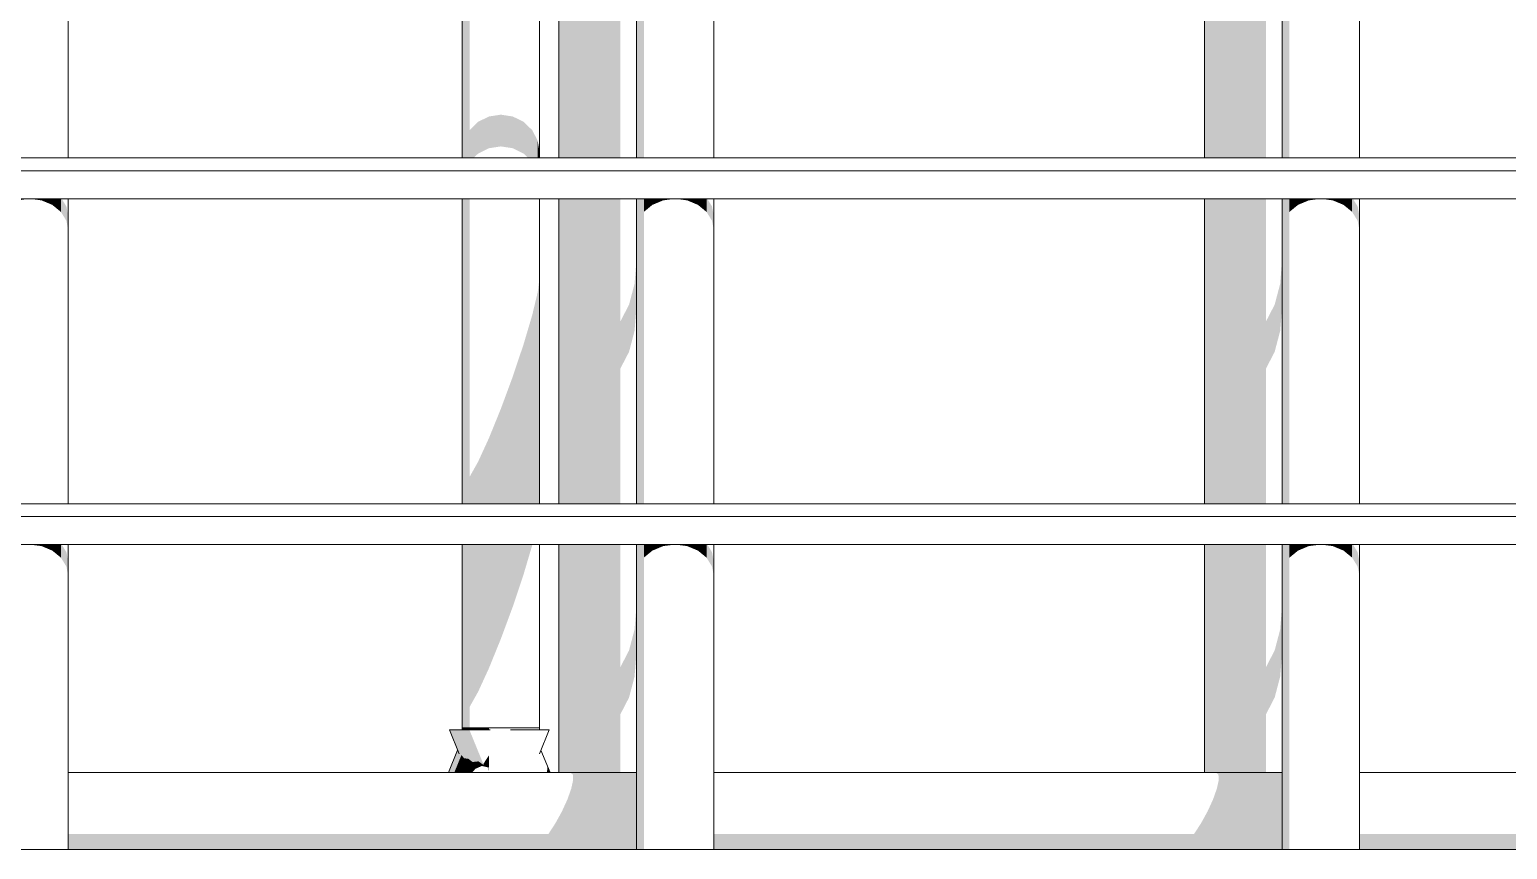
# Model space of a CAD drawing. Header units: millimetres. Extents: x -71878 to 121433, y -67383 to 83273.
# Drawn here: x 39790 to 42079, y -35272 to -34002 of the extents above; entities that cross this region are included whole.
import ezdxf

# ---------------------------------------------------------------- set-up
doc = ezdxf.new("R2010")
doc.units = ezdxf.units.MM
doc.header["$MEASUREMENT"] = 0
for name, color, linetype in [('COLUMNAS', 7, 'Continuous'), ('ENTIRADO', 7, 'Continuous'), ('Vigas', 7, 'Continuous')]:
    doc.layers.add(name, color=color, linetype=linetype)
for name, color, linetype, lineweight in [('COLUMNAS_Pluma_Nº__1', 7, 'Continuous', 0), ('ENTIRADO_Pluma_Nº__21', 7, 'Continuous', 5), ('Vigas_Pluma_Nº__21', 7, 'Continuous', 5)]:
    doc.layers.add(name, color=color, linetype=linetype, lineweight=lineweight)
for name, color, linetype, lineweight, true_color in [('COLUMNAS_Pluma_Nº__3', 7, 'Continuous', 0, 0x646464), ('ENTIRADO_Pluma_Nº__3', 7, 'Continuous', 0, 0x646464), ('Vigas_Pluma_Nº__3', 7, 'Continuous', 0, 0x646464)]:
    doc.layers.add(name, color=color, linetype=linetype, lineweight=lineweight, true_color=true_color)

# ---------------------------------------------------------------- blocks, each defined once
blk = doc.blocks.new('Elem Sección_4_2')
at = {"layer": 'COLUMNAS_Pluma_Nº__3', "linetype": 'Continuous', "lineweight": 0, "true_color": 0x191919}
for points in [[(-32382, 5753.1), (-32385, 5753.1), (-32385, 5750), (-32382, 5750)], [(-32382, 5753.1), (-32382, 5750), (-32373.5, 5750), (-32373.5, 5753.1)], [(-32360.2, 5753.1), (-32373.5, 5753.1), (-32373.5, 5750), (-32360.2, 5750)], [(-32360.2, 5750), (-32343.5, 5750), (-32343.5, 5753.1), (-32360.2, 5753.1)], [(-32348.5, 5696.9), (-32343.8, 5692.1), (-32343.5, 5686.7), (-32343.5, 5710.6)]]:
    blk.add_hatch(color=250, dxfattribs=at).paths.add_polyline_path(points)
at = {"layer": 'COLUMNAS_Pluma_Nº__1', "linetype": 'Continuous'}
for p, q in [((-32382, 5753.1), (-32385, 5753.1)), ((-32385, 5753.1), (-32385, 5750)), ((-32373.5, 5753.1), (-32382, 5753.1)), ((-32360.2, 5753.1), (-32373.5, 5753.1)), ((-32343.5, 5753.1), (-32360.2, 5753.1)), ((-32325, 5753.1), (-32343.5, 5753.1)), ((-32306.4, 5753.1), (-32325, 5753.1)), ((-32289.7, 5753.1), (-32306.4, 5753.1)), ((-32276.4, 5753.1), (-32289.7, 5753.1)), ((-32267.9, 5753.1), (-32276.4, 5753.1)), ((-32265, 5753.1), (-32267.9, 5753.1)), ((-32265, 5753.1), (-32265, 5750))]:
    blk.add_line(p, q, dxfattribs=at)
blk = doc.blocks.new('Elem Sección_44_2')
at = {"layer": 'Vigas_Pluma_Nº__3', "linetype": 'Continuous', "lineweight": 0, "true_color": 0x191919}
for points in [[(-32217.4, 5684), (-32213.5, 5681.1), (-32115, 5681.1), (-32115, 5684)], [(-32213.5, 5681.1), (-32213, 5672.6), (-32115, 5672.6), (-32115, 5681.1)], [(-31213.5, 5681.1), (-31115, 5681.1), (-31115, 5684), (-31217.4, 5684)], [(-31213.5, 5681.1), (-31213, 5672.6), (-31115, 5672.6), (-31115, 5681.1)], [(-32221.8, 5642.6), (-32115, 5642.6), (-32115, 5659.3), (-32215.9, 5659.3)], [(-32213, 5672.6), (-32215.9, 5659.3), (-32115, 5659.3), (-32115, 5672.6)], [(-31215.9, 5659.3), (-31221.8, 5642.6), (-31115, 5642.6), (-31115, 5659.3)], [(-31213, 5672.6), (-31215.9, 5659.3), (-31115, 5659.3), (-31115, 5672.6)], [(-32221.8, 5642.6), (-32230.3, 5624), (-32115, 5624), (-32115, 5642.6)], [(-31221.8, 5642.6), (-31230.3, 5624), (-31115, 5624), (-31115, 5642.6)], [(-32240.5, 5605.5), (-32115, 5605.5), (-32115, 5624), (-32230.3, 5624)], [(-31240.5, 5605.5), (-31115, 5605.5), (-31115, 5624), (-31230.3, 5624)], [(-32995, 5588.8), (-32995, 5575.5), (-32115, 5575.5), (-32115, 5588.8)], [(-32251.4, 5588.8), (-32115, 5588.8), (-32115, 5605.5), (-32240.5, 5605.5)], [(-31995, 5575.5), (-31115, 5575.5), (-31115, 5588.8), (-31995, 5588.8)], [(-31251.4, 5588.8), (-31115, 5588.8), (-31115, 5605.5), (-31240.5, 5605.5)], [(-30995, 5575.5), (-30115, 5575.5), (-30115, 5588.8), (-30995, 5588.8)], [(-32995, 5567), (-32115, 5567), (-32115, 5575.5), (-32995, 5575.5)], [(-32995, 5565), (-32115, 5565), (-32115, 5567), (-32995, 5567)], [(-31115, 5575.5), (-31995, 5575.5), (-31995, 5567), (-31115, 5567)], [(-31995, 5565), (-31115, 5565), (-31115, 5567), (-31995, 5567)], [(-30995, 5575.5), (-30995, 5567), (-30115, 5567), (-30115, 5575.5)], [(-30995, 5565), (-30115, 5565), (-30115, 5567), (-30995, 5567)]]:
    blk.add_hatch(color=250, dxfattribs=at).paths.add_polyline_path(points)
at = {"layer": 'Vigas_Pluma_Nº__21', "linetype": 'Continuous'}
for p, q in [((-32995, 5684), (-32115, 5684)), ((-31995, 5684), (-31115, 5684)), ((-30995, 5684), (-30115, 5684))]:
    blk.add_line(p, q, dxfattribs=at)
blk = doc.blocks.new('Elem Sección_64_2')
at = {"layer": 'COLUMNAS_Pluma_Nº__3', "linetype": 'Continuous', "lineweight": 0, "true_color": 0x191919}
for points in [[(-32392, 5719), (-32406.3, 5684), (-32404.8, 5684), (-32391.2, 5717.2)], [(-32391.2, 5717.2), (-32404.8, 5684), (-32397.1, 5684), (-32386, 5711.2), (-32389.5, 5712.9)], [(-32386, 5711.2), (-32397.1, 5684), (-32384.1, 5684), (-32375.3, 5705.4), (-32381.9, 5706.2)], [(-32375.3, 5705.4), (-32384.1, 5684), (-32369.4, 5684), (-32364.5, 5689.8), (-32359.7, 5701.4), (-32368.8, 5700.4)], [(-32359.7, 5701.4), (-32364.5, 5689.8), (-32354.4, 5694.3), (-32343.9, 5691.9), (-32343.8, 5692.1), (-32348.5, 5696.9), (-32351.4, 5695.6)], [(-32343.8, 5692.1), (-32343.9, 5691.9), (-32343.5, 5686.7)]]:
    blk.add_hatch(color=250, dxfattribs=at).paths.add_polyline_path(points)
at = {"layer": 'COLUMNAS_Pluma_Nº__1', "linetype": 'Continuous'}
for p, q in [((-32300, 5750), (-32309.8, 5750)), ((-32281.2, 5750), (-32300, 5750)), ((-32265.7, 5750), (-32281.2, 5750)), ((-32255, 5750), (-32265.7, 5750)), ((-32250.1, 5750), (-32265.3, 5712.9)), ((-32250.1, 5750), (-32255, 5750)), ((-32392, 5719), (-32406.3, 5684))]:
    blk.add_line(p, q, dxfattribs=at)
blk = doc.blocks.new('Elem Sección_139_2')
at = {"layer": 'Vigas_Pluma_Nº__3', "linetype": 'Continuous', "lineweight": 0, "true_color": 0x191919}
for points in [[(-31112, 7108), (-31115, 7108), (-31115, 6635.9), (-31112, 6635.9)], [(-31112, 7108), (-31112, 6635.9), (-31103.5, 6635.9), (-31103.5, 7108)], [(-31115, 6572.6), (-31115, 6100.4), (-31112, 6100.4), (-31112, 6572.6)], [(-31112, 6572.6), (-31112, 6100.4), (-31103.5, 6100.4), (-31103.5, 6572.6)], [(-31103.5, 6552.3), (-31090.2, 6563.2), (-31090.2, 6572.6), (-31103.5, 6572.6)], [(-31090.2, 6563.2), (-31073.5, 6570.2), (-31073.5, 6572.6), (-31090.2, 6572.6)], [(-31073.5, 6570.2), (-31055, 6572.6), (-31073.5, 6572.6)], [(-31055, 6572.6), (-31036.4, 6570.2), (-31036.4, 6572.6)], [(-31036.4, 6570.2), (-31019.7, 6563.2), (-31019.7, 6572.6), (-31036.4, 6572.6)], [(-31019.7, 6563.2), (-31006.4, 6552.3), (-31006.4, 6572.6), (-31019.7, 6572.6)], [(-31006.4, 6572.6), (-31006.4, 6552.3), (-30997.9, 6538.6), (-30997.9, 6560.8), (-31005.2, 6572.6)], [(-30997.9, 6538.6), (-30995, 6523.4), (-30995, 6545.6), (-30997.9, 6560.8)], [(-31112, 6037.2), (-31115, 6037.2), (-31115, 5565), (-31112, 5565)], [(-31112, 6037.2), (-31112, 5565), (-31103.5, 5565), (-31103.5, 6037.2)], [(-31103.5, 6016.9), (-31090.2, 6027.8), (-31090.2, 6037.2), (-31103.5, 6037.2)], [(-31090.2, 6027.8), (-31073.5, 6034.8), (-31073.5, 6037.2), (-31090.2, 6037.2)], [(-31073.5, 6034.8), (-31055, 6037.2), (-31073.5, 6037.2)], [(-31055, 6037.2), (-31036.4, 6034.8), (-31036.4, 6037.2)], [(-31036.4, 6034.8), (-31019.7, 6027.8), (-31019.7, 6037.2), (-31036.4, 6037.2)], [(-31019.7, 6027.8), (-31006.4, 6016.9), (-31006.4, 6037.2), (-31019.7, 6037.2)], [(-31006.4, 6037.2), (-31006.4, 6016.9), (-30997.9, 6003.2), (-30997.9, 6025.4), (-31005.2, 6037.2)], [(-30997.9, 6003.2), (-30995, 5988), (-30995, 6010.2), (-30997.9, 6025.4)]]:
    blk.add_hatch(color=250, dxfattribs=at).paths.add_polyline_path(points)
at = {"layer": 'Vigas_Pluma_Nº__21', "linetype": 'Continuous'}
for p, q in [((-31115, 7108), (-31115, 6635.9)), ((-30995, 7108), (-30995, 6635.9)), ((-31115, 6572.6), (-31115, 6100.4)), ((-30995, 6572.6), (-30995, 6100.4)), ((-31115, 6037.2), (-31115, 5565)), ((-30995, 6037.2), (-30995, 5565))]:
    blk.add_line(p, q, dxfattribs=at)
blk = doc.blocks.new('Elem Sección_140_2')
at = {"layer": 'Vigas_Pluma_Nº__3', "linetype": 'Continuous', "lineweight": 0, "true_color": 0x191919}
for points in [[(-32115, 6635.9), (-32112, 6635.9), (-32112, 7108), (-32115, 7108)], [(-32103.5, 7108), (-32112, 7108), (-32112, 6635.9), (-32103.5, 6635.9)], [(-32115, 6572.6), (-32115, 6100.4), (-32112, 6100.4), (-32112, 6572.6)], [(-32112, 6572.6), (-32112, 6100.4), (-32103.5, 6100.4), (-32103.5, 6572.6)], [(-32103.5, 6552.3), (-32090.2, 6563.2), (-32090.2, 6572.6), (-32103.5, 6572.6)], [(-32090.2, 6563.2), (-32073.5, 6570.2), (-32073.5, 6572.6), (-32090.2, 6572.6)], [(-32073.5, 6570.2), (-32055, 6572.6), (-32073.5, 6572.6)], [(-32055, 6572.6), (-32036.4, 6570.2), (-32036.4, 6572.6)], [(-32036.4, 6570.2), (-32019.7, 6563.2), (-32019.7, 6572.6), (-32036.4, 6572.6)], [(-32019.7, 6563.2), (-32006.4, 6552.3), (-32006.4, 6572.6), (-32019.7, 6572.6)], [(-32006.4, 6572.6), (-32006.4, 6552.3), (-31997.9, 6538.6), (-31997.9, 6560.8), (-32005.2, 6572.6)], [(-31997.9, 6538.6), (-31995, 6523.4), (-31995, 6545.6), (-31997.9, 6560.8)], [(-32115, 6037.2), (-32115, 5565), (-32112, 5565), (-32112, 6037.2)], [(-32103.5, 6037.2), (-32112, 6037.2), (-32112, 5565), (-32103.5, 5565)], [(-32103.5, 6016.9), (-32090.2, 6027.8), (-32090.2, 6037.2), (-32103.5, 6037.2)], [(-32090.2, 6027.8), (-32073.5, 6034.8), (-32073.5, 6037.2), (-32090.2, 6037.2)], [(-32073.5, 6034.8), (-32055, 6037.2), (-32073.5, 6037.2)], [(-32036.4, 6037.2), (-32055, 6037.2), (-32036.4, 6034.8)], [(-32036.4, 6034.8), (-32019.7, 6027.8), (-32019.7, 6037.2), (-32036.4, 6037.2)], [(-32019.7, 6027.8), (-32006.4, 6016.9), (-32006.4, 6037.2), (-32019.7, 6037.2)], [(-32006.4, 6037.2), (-32006.4, 6016.9), (-31997.9, 6003.2), (-31997.9, 6025.4), (-32005.2, 6037.2)], [(-31997.9, 6003.2), (-31995, 5988), (-31995, 6010.2), (-31997.9, 6025.4)]]:
    blk.add_hatch(color=250, dxfattribs=at).paths.add_polyline_path(points)
at = {"layer": 'Vigas_Pluma_Nº__21', "linetype": 'Continuous'}
for p, q in [((-32115, 6635.9), (-32115, 7108)), ((-31995, 6635.9), (-31995, 7108)), ((-32115, 6100.4), (-32115, 6572.6)), ((-31995, 6100.4), (-31995, 6572.6)), ((-32115, 5565), (-32115, 6037.2)), ((-31995, 5565), (-31995, 6037.2))]:
    blk.add_line(p, q, dxfattribs=at)
blk = doc.blocks.new('Elem Sección_141_2')
at = {"layer": 'Vigas_Pluma_Nº__3', "linetype": 'Continuous', "lineweight": 0, "true_color": 0x191919}
for points in [[(-33073.5, 6570.2), (-33055, 6572.6), (-33073.5, 6572.6)], [(-33036.4, 6572.6), (-33055, 6572.6), (-33036.4, 6570.2)], [(-33036.4, 6570.2), (-33019.7, 6563.2), (-33019.7, 6572.6), (-33036.4, 6572.6)], [(-33019.7, 6563.2), (-33006.4, 6552.3), (-33006.4, 6572.6), (-33019.7, 6572.6)], [(-33006.4, 6572.6), (-33006.4, 6552.3), (-32997.9, 6538.6), (-32997.9, 6560.8), (-33005.2, 6572.6)], [(-32997.9, 6538.6), (-32995, 6523.4), (-32995, 6545.6), (-32997.9, 6560.8)], [(-33036.4, 6037.2), (-33055, 6037.2), (-33036.4, 6034.8)], [(-33036.4, 6034.8), (-33019.7, 6027.8), (-33019.7, 6037.2), (-33036.4, 6037.2)], [(-33019.7, 6027.8), (-33006.4, 6016.9), (-33006.4, 6037.2), (-33019.7, 6037.2)], [(-33006.4, 6037.2), (-33006.4, 6016.9), (-32997.9, 6003.2), (-32997.9, 6025.4), (-33005.2, 6037.2)], [(-32997.9, 6003.2), (-32995, 5988), (-32995, 6010.2), (-32997.9, 6025.4)]]:
    blk.add_hatch(color=250, dxfattribs=at).paths.add_polyline_path(points)
at = {"layer": 'Vigas_Pluma_Nº__21', "linetype": 'Continuous'}
for p, q in [((-32995, 6635.9), (-32995, 7108)), ((-32995, 6100.4), (-32995, 6572.6)), ((-32995, 5565), (-32995, 6037.2))]:
    blk.add_line(p, q, dxfattribs=at)
blk = doc.blocks.new('Elem Sección_157_2')
at = {"layer": 'Vigas_Pluma_Nº__3', "linetype": 'Continuous', "lineweight": 0, "true_color": 0x191919}
for points in [[(-31232, 7108), (-31235, 7108), (-31235, 6635.9), (-31232, 6635.9)], [(-31223.5, 7108), (-31232, 7108), (-31232, 6635.9), (-31223.5, 6635.9)], [(-31210.2, 7108), (-31223.5, 7108), (-31223.5, 6635.9), (-31210.2, 6635.9)], [(-31193.5, 7108), (-31210.2, 7108), (-31210.2, 6635.9), (-31193.5, 6635.9)], [(-31193.5, 6635.9), (-31175, 6635.9), (-31175, 7108), (-31193.5, 7108)], [(-31156.4, 7108), (-31175, 7108), (-31175, 6635.9), (-31156.4, 6635.9)], [(-31139.7, 7108), (-31156.4, 7108), (-31156.4, 6635.9), (-31139.7, 6635.9)], [(-31232, 6572.6), (-31235, 6572.6), (-31235, 6100.4), (-31232, 6100.4)], [(-31232, 6572.6), (-31232, 6100.4), (-31223.5, 6100.4), (-31223.5, 6572.6)], [(-31223.5, 6572.6), (-31223.5, 6100.4), (-31210.2, 6100.4), (-31210.2, 6572.6)], [(-31210.2, 6572.6), (-31210.2, 6100.4), (-31193.5, 6100.4), (-31193.5, 6572.6)], [(-31193.5, 6572.6), (-31193.5, 6100.4), (-31175, 6100.4), (-31175, 6572.6)], [(-31175, 6572.6), (-31175, 6100.4), (-31156.4, 6100.4), (-31156.4, 6572.6)], [(-31156.4, 6572.6), (-31156.4, 6100.4), (-31139.7, 6100.4), (-31139.7, 6572.6)], [(-31115, 6476.7), (-31117.9, 6440.9), (-31117.9, 6367.9), (-31115, 6403.7)], [(-31117.9, 6440.9), (-31126.4, 6408.6), (-31126.4, 6335.6), (-31117.9, 6367.9)], [(-31126.4, 6408.6), (-31139.7, 6383), (-31139.7, 6310), (-31126.4, 6335.6)], [(-31232, 6037.2), (-31235, 6037.2), (-31235, 5684), (-31232, 5684)], [(-31223.5, 6037.2), (-31232, 6037.2), (-31232, 5684), (-31223.5, 5684)], [(-31210.2, 6037.2), (-31223.5, 6037.2), (-31223.5, 5684), (-31210.2, 5684)], [(-31193.5, 6037.2), (-31210.2, 6037.2), (-31210.2, 5684), (-31193.5, 5684)], [(-31193.5, 6037.2), (-31193.5, 5684), (-31175, 5684), (-31175, 6037.2)], [(-31156.4, 6037.2), (-31175, 6037.2), (-31175, 5684), (-31156.4, 5684)], [(-31139.7, 6037.2), (-31156.4, 6037.2), (-31156.4, 5684), (-31139.7, 5684)], [(-31115, 5941.3), (-31117.9, 5905.5), (-31117.9, 5832.5), (-31115, 5868.3)], [(-31117.9, 5905.5), (-31126.4, 5873.2), (-31126.4, 5800.3), (-31117.9, 5832.5)], [(-31126.4, 5873.2), (-31139.7, 5847.6), (-31139.7, 5774.6), (-31126.4, 5800.3)]]:
    blk.add_hatch(color=250, dxfattribs=at).paths.add_polyline_path(points)
at = {"layer": 'Vigas_Pluma_Nº__21', "linetype": 'Continuous'}
for p, q in [((-31235, 6635.9), (-31235, 7108)), ((-31235, 6100.4), (-31235, 6572.6)), ((-31235, 5684), (-31235, 6037.2))]:
    blk.add_line(p, q, dxfattribs=at)
blk = doc.blocks.new('Elem Sección_158_2')
at = {"layer": 'Vigas_Pluma_Nº__3', "linetype": 'Continuous', "lineweight": 0, "true_color": 0x191919}
for points in [[(-32232, 7108), (-32235, 7108), (-32235, 6635.9), (-32232, 6635.9)], [(-32223.5, 7108), (-32232, 7108), (-32232, 6635.9), (-32223.5, 6635.9)], [(-32223.5, 6635.9), (-32210.2, 6635.9), (-32210.2, 7108), (-32223.5, 7108)], [(-32193.5, 7108), (-32210.2, 7108), (-32210.2, 6635.9), (-32193.5, 6635.9)], [(-32175, 7108), (-32193.5, 7108), (-32193.5, 6635.9), (-32175, 6635.9)], [(-32156.4, 7108), (-32175, 7108), (-32175, 6635.9), (-32156.4, 6635.9)], [(-32139.7, 7108), (-32156.4, 7108), (-32156.4, 6635.9), (-32139.7, 6635.9)], [(-32235, 6572.6), (-32235, 6100.4), (-32232, 6100.4), (-32232, 6572.6)], [(-32232, 6572.6), (-32232, 6100.4), (-32223.5, 6100.4), (-32223.5, 6572.6)], [(-32223.5, 6572.6), (-32223.5, 6100.4), (-32210.2, 6100.4), (-32210.2, 6572.6)], [(-32210.2, 6572.6), (-32210.2, 6100.4), (-32193.5, 6100.4), (-32193.5, 6572.6)], [(-32193.5, 6572.6), (-32193.5, 6100.4), (-32175, 6100.4), (-32175, 6572.6)], [(-32156.4, 6572.6), (-32175, 6572.6), (-32175, 6100.4), (-32156.4, 6100.4)], [(-32156.4, 6572.6), (-32156.4, 6100.4), (-32139.7, 6100.4), (-32139.7, 6572.6)], [(-32115, 6476.7), (-32117.9, 6440.9), (-32117.9, 6367.9), (-32115, 6403.7)], [(-32117.9, 6440.9), (-32126.4, 6408.6), (-32126.4, 6335.6), (-32117.9, 6367.9)], [(-32126.4, 6408.6), (-32139.7, 6383), (-32139.7, 6310), (-32126.4, 6335.6)], [(-32235, 5684), (-32232, 5684), (-32232, 6037.2), (-32235, 6037.2)], [(-32232, 6037.2), (-32232, 5684), (-32223.5, 5684), (-32223.5, 6037.2)], [(-32223.5, 5684), (-32210.2, 5684), (-32210.2, 6037.2), (-32223.5, 6037.2)], [(-32193.5, 6037.2), (-32210.2, 6037.2), (-32210.2, 5684), (-32193.5, 5684)], [(-32175, 6037.2), (-32193.5, 6037.2), (-32193.5, 5684), (-32175, 5684)], [(-32156.4, 6037.2), (-32175, 6037.2), (-32175, 5684), (-32156.4, 5684)], [(-32139.7, 6037.2), (-32156.4, 6037.2), (-32156.4, 5684), (-32139.7, 5684)], [(-32115, 5868.3), (-32115, 5941.3), (-32117.9, 5905.5), (-32117.9, 5832.5)], [(-32117.9, 5905.5), (-32126.4, 5873.2), (-32126.4, 5800.3), (-32117.9, 5832.5)], [(-32126.4, 5873.2), (-32139.7, 5847.6), (-32139.7, 5774.6), (-32126.4, 5800.3)]]:
    blk.add_hatch(color=250, dxfattribs=at).paths.add_polyline_path(points)
at = {"layer": 'Vigas_Pluma_Nº__21', "linetype": 'Continuous'}
for p, q in [((-32235, 6635.9), (-32235, 7108)), ((-32235, 6100.4), (-32235, 6572.6)), ((-32235, 5684), (-32235, 6037.2))]:
    blk.add_line(p, q, dxfattribs=at)
blk = doc.blocks.new('Elem Sección_195_2')
at = {"layer": 'ENTIRADO_Pluma_Nº__21', "linetype": 'Continuous'}
for p, q in [((-24223.6, 6635.9), (-40426.4, 6635.9)), ((-24223.6, 6616), (-40426.4, 6616)), ((-24223.6, 6572.6), (-40426.4, 6572.6))]:
    blk.add_line(p, q, dxfattribs=at)
blk = doc.blocks.new('Elem Sección_196_2')
at = {"layer": 'ENTIRADO_Pluma_Nº__21', "linetype": 'Continuous'}
for p, q in [((-24435.4, 6100.4), (-40214.5, 6100.4)), ((-24435.4, 6080.6), (-40214.5, 6080.6)), ((-24435.4, 6037.2), (-40214.5, 6037.2))]:
    blk.add_line(p, q, dxfattribs=at)
blk = doc.blocks.new('Elem Sección_197_2')
at = {"layer": 'ENTIRADO_Pluma_Nº__21', "linetype": 'Continuous'}
blk.add_line((-24647.3, 5565), (-40002.6, 5565), dxfattribs=at)
blk = doc.blocks.new('Elem Sección_202_2')
at = {"layer": 'ENTIRADO_Pluma_Nº__3', "linetype": 'Continuous', "lineweight": 0, "true_color": 0x191919}
for points in [[(-32995, 6572.5), (-32385, 6572.5), (-32385, 6572.6), (-32995, 6572.6)], [(-32265, 6572.5), (-32235, 6572.5), (-32235, 6572.6), (-32265, 6572.6)], [(-31235, 6572.6), (-31995, 6572.6), (-31995, 6572.5), (-31235, 6572.5)], [(-30995, 6572.6), (-30995, 6572.5), (-30235, 6572.5), (-30235, 6572.6)]]:
    blk.add_hatch(color=250, dxfattribs=at).paths.add_polyline_path(points)
at = {"layer": 'ENTIRADO_Pluma_Nº__21', "linetype": 'Continuous'}
for p, q in [((-32385, 6572.5), (-32995, 6572.5)), ((-32235, 6572.5), (-32265, 6572.5)), ((-31235, 6572.5), (-31995, 6572.5)), ((-30235, 6572.5), (-30995, 6572.5))]:
    blk.add_line(p, q, dxfattribs=at)
blk = doc.blocks.new('Elem Sección_203_2')
at = {"layer": 'ENTIRADO_Pluma_Nº__3', "linetype": 'Continuous', "lineweight": 0, "true_color": 0x191919}
for points in [[(-32995, 6037.1), (-32385, 6037.1), (-32385, 6037.2), (-32995, 6037.2)], [(-32265, 6037.1), (-32235, 6037.1), (-32235, 6037.2), (-32265, 6037.2)], [(-31235, 6037.2), (-31995, 6037.2), (-31995, 6037.1), (-31235, 6037.1)], [(-30995, 6037.2), (-30995, 6037.1), (-30235, 6037.1), (-30235, 6037.2)]]:
    blk.add_hatch(color=250, dxfattribs=at).paths.add_polyline_path(points)
at = {"layer": 'ENTIRADO_Pluma_Nº__21', "linetype": 'Continuous'}
for p, q in [((-32385, 6037.1), (-32995, 6037.1)), ((-32235, 6037.1), (-32265, 6037.1)), ((-31235, 6037.1), (-31995, 6037.1)), ((-30235, 6037.1), (-30995, 6037.1))]:
    blk.add_line(p, q, dxfattribs=at)
blk = doc.blocks.new('Elem Sección_207_2')
at = {"layer": 'COLUMNAS_Pluma_Nº__3', "linetype": 'Continuous', "lineweight": 0, "true_color": 0x191919}
for points in [[(-32382, 7108), (-32385, 7108), (-32385, 6635.9), (-32382, 6635.9)], [(-32373.5, 7108), (-32382, 7108), (-32382, 6635.9), (-32373.5, 6635.9)], [(-32367.2, 6635.9), (-32360.2, 6642.6), (-32360.2, 6691.8), (-32373.5, 6678.9), (-32373.5, 6635.9)], [(-32360.2, 6691.8), (-32360.2, 6642.6), (-32343.5, 6650.9), (-32343.5, 6700)], [(-32343.5, 6650.9), (-32325, 6653.7), (-32325, 6702.9), (-32343.5, 6700)], [(-32325, 6702.9), (-32325, 6653.7), (-32306.4, 6650.9), (-32306.4, 6700)], [(-32306.4, 6650.9), (-32289.7, 6642.6), (-32289.7, 6691.8), (-32306.4, 6700)], [(-32289.7, 6691.8), (-32289.7, 6642.6), (-32282.8, 6635.9), (-32276.4, 6635.9), (-32276.4, 6678.9)], [(-32276.4, 6635.9), (-32267.9, 6635.9), (-32267.9, 6662.6), (-32276.4, 6678.9)], [(-32267.9, 6635.9), (-32265, 6635.9), (-32265, 6644.7), (-32267.9, 6662.6)], [(-32382, 6572.6), (-32385, 6572.6), (-32385, 6100.4), (-32382, 6100.4)], [(-32373.5, 6572.6), (-32382, 6572.6), (-32382, 6100.4), (-32373.5, 6100.4)], [(-32267.9, 6427.8), (-32267.9, 6100.4), (-32265, 6100.4), (-32265, 6450.3)], [(-32276.4, 6100.4), (-32267.9, 6100.4), (-32267.9, 6427.8), (-32276.4, 6392.4)], [(-32289.7, 6100.4), (-32276.4, 6100.4), (-32276.4, 6392.4), (-32289.7, 6347.5)], [(-32306.4, 6100.4), (-32289.7, 6100.4), (-32289.7, 6347.5), (-32306.4, 6297.5)], [(-32325, 6100.4), (-32306.4, 6100.4), (-32306.4, 6297.5), (-32325, 6247.3)], [(-32343.5, 6201.8), (-32343.5, 6100.4), (-32325, 6100.4), (-32325, 6247.3)], [(-32360.2, 6165.4), (-32360.2, 6100.4), (-32343.5, 6100.4), (-32343.5, 6201.8)], [(-32360.2, 6100.4), (-32360.2, 6165.4), (-32373.5, 6141.8), (-32373.5, 6100.4)], [(-32385, 6037.2), (-32385, 5753.1), (-32382, 5753.1), (-32382, 6037.2)], [(-32382, 6037.2), (-32382, 5753.1), (-32373.5, 5753.1), (-32373.5, 6037.2)], [(-32373.5, 5785.5), (-32360.2, 5809.1), (-32360.2, 6037.2), (-32373.5, 6037.2)], [(-32360.2, 5809.1), (-32343.5, 5845.5), (-32343.5, 6037.2), (-32360.2, 6037.2)], [(-32343.5, 5845.5), (-32325, 5891), (-32325, 6037.2), (-32343.5, 6037.2)], [(-32325, 5891), (-32306.4, 5941.2), (-32306.4, 6037.2), (-32325, 6037.2)], [(-32306.4, 5941.2), (-32289.7, 5991.2), (-32289.7, 6037.2), (-32306.4, 6037.2)], [(-32289.7, 5991.2), (-32276.4, 6036.1), (-32276.4, 6037.2), (-32289.7, 6037.2)], [(-32276.4, 6037.2), (-32276.4, 6036.1), (-32276.2, 6037.2)]]:
    blk.add_hatch(color=250, dxfattribs=at).paths.add_polyline_path(points)
at = {"layer": 'COLUMNAS_Pluma_Nº__1', "linetype": 'Continuous'}
for p, q in [((-32385, 7108), (-32385, 6635.9)), ((-32265, 7108), (-32265, 6635.9)), ((-32385, 6572.6), (-32385, 6100.4)), ((-32265, 6572.6), (-32265, 6100.4)), ((-32385, 6037.2), (-32385, 5753.1)), ((-32265, 6037.2), (-32265, 5753.1))]:
    blk.add_line(p, q, dxfattribs=at)
blk = doc.blocks.new('Elem Sección_209_2')
at = {"layer": 'COLUMNAS_Pluma_Nº__3', "linetype": 'Continuous', "lineweight": 0, "true_color": 0x191919}
for points in [[(-32399.8, 5750), (-32404.6, 5750), (-32389.5, 5712.9), (-32386, 5711.2), (-32381.9, 5706.2)], [(-32399.8, 5750), (-32381.9, 5706.2), (-32375.3, 5705.4), (-32368.8, 5700.4), (-32389.1, 5750)], [(-32373.6, 5750), (-32389.1, 5750), (-32368.8, 5700.4), (-32359.7, 5701.4), (-32351.4, 5695.6)], [(-32348.5, 5696.9), (-32343.5, 5710.6), (-32352.1, 5697.4), (-32351.4, 5695.6)], [(-32254.1, 5697.7), (-32252.7, 5690.6), (-32250, 5684), (-32248.5, 5684)], [(-32253.9, 5684), (-32250, 5684), (-32252.7, 5690.6)]]:
    blk.add_hatch(color=250, dxfattribs=at).paths.add_polyline_path(points)
at = {"layer": 'COLUMNAS_Pluma_Nº__1', "linetype": 'Continuous'}
for p, q in [((-32404.6, 5750), (-32399.8, 5750)), ((-32389.5, 5712.9), (-32404.6, 5750)), ((-32399.8, 5750), (-32389.1, 5750)), ((-32389.1, 5750), (-32373.6, 5750)), ((-32373.6, 5750), (-32354.8, 5750)), ((-32354.8, 5750), (-32341.6, 5750)), ((-32248.5, 5684), (-32262.8, 5719))]:
    blk.add_line(p, q, dxfattribs=at)

msp = doc.modelspace()

# ---------------------------------------------------------------- block references
at = {"layer": 'COLUMNAS', "lineweight": 0}
for name in ['Elem Sección_207_2', 'Elem Sección_64_2', 'Elem Sección_209_2', 'Elem Sección_4_2']:
    msp.add_blockref(name, (72845.285, -40836.883), dxfattribs=at)
at = {"layer": 'ENTIRADO', "lineweight": 0}
for name in ['Elem Sección_195_2', 'Elem Sección_202_2', 'Elem Sección_196_2', 'Elem Sección_203_2', 'Elem Sección_197_2']:
    msp.add_blockref(name, (72845.285, -40836.883), dxfattribs=at)
at = {"layer": 'Vigas', "lineweight": 0}
for name in ['Elem Sección_141_2', 'Elem Sección_158_2', 'Elem Sección_140_2', 'Elem Sección_157_2', 'Elem Sección_139_2', 'Elem Sección_44_2']:
    msp.add_blockref(name, (72845.285, -40836.883), dxfattribs=at)

doc.saveas('drawing.dxf')
